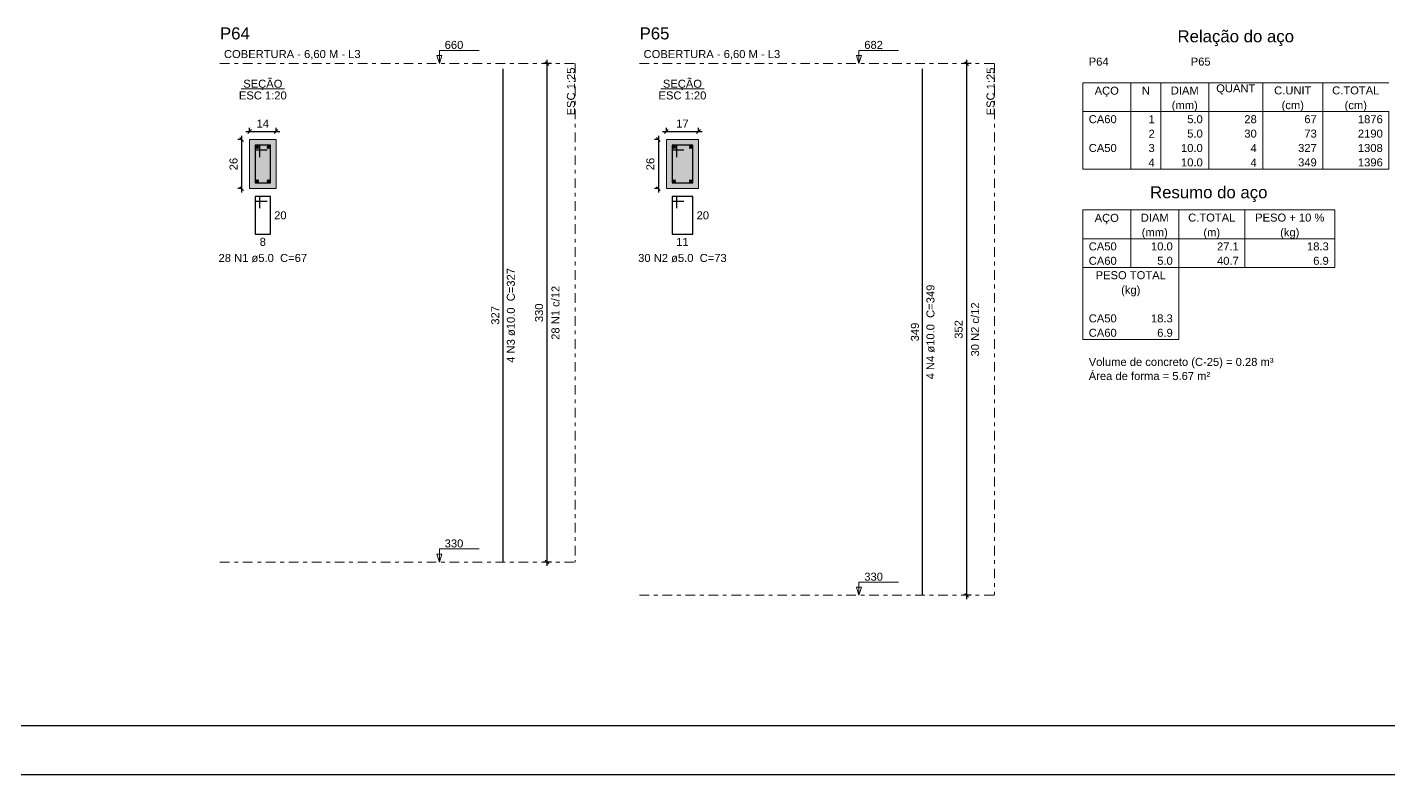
# Model space of a CAD drawing. Header units: millimetres. Extents: x -34 to 951, y -76 to 463.
# Drawn here: x 436.6 to 472.64, y -76.32 to -56.53 of the extents above; entities that cross this region are included whole.
import ezdxf

# ---------------------------------------------------------------- set-up
doc = ezdxf.new("R2010")
doc.units = ezdxf.units.MM
doc.header["$MEASUREMENT"] = 0
doc.linetypes.add('DASHDOT', pattern=[2.54, 1.27, -0.635, 0, -0.635])
doc.linetypes.add('NULL', pattern=[0])
for name, color, linetype, lineweight in [('Descrição da armadura', 7, 'Continuous', 0), ('DT-Barras na forma', 7, 'Continuous', 30), ('DT-Barras no corte', 5, 'Continuous', 5), ('DT-Barras rebatidas', 7, 'Continuous', 30), ('DT-Cotas', 7, 'Continuous', 5), ('DT-Forma', 5, 'Continuous', 5), ('DT-Hachura seção pilares', 252, 'Continuous', 5), ('DT-Pontilhado', 7, 'DASHDOT', 5), ('DT-Relação do aço', 7, 'Continuous', 5), ('DT-Textos', 7, 'Continuous', 5), ('DT-Título', 7, 'Continuous', 20), ('Textos armaduras', 7, 'Continuous', 0)]:
    doc.layers.add(name, color=color, linetype=linetype, lineweight=lineweight)
doc.styles.add('Arial', font='arial.ttf')
doc.dimstyles.new('UM_20.000000', dxfattribs={"dimtxt": 0.18, "dimasz": 0.1, "dimexe": 0.1, "dimexo": 0.2, "dimgap": 0, "dimtad": 1, "dimtih": 1, "dimtoh": 1, "dimdec": 1, "dimlfac": 20, "dimzin": 0, "dimdsep": 46, "dimtxsty": 'Standard', "dimcen": 0.09, "dimdle": 0.1, "dimadec": 1, "dimazin": 2, "dimtfac": 1, "dimtdec": 4, "dimtofl": 0, "dimtmove": 0, "dimatfit": 3, "dimfxl": 1, "dimtolj": 1, "dimarcsym": 0})
doc.dimstyles.new('UM_25.000000', dxfattribs={"dimtxt": 0.18, "dimasz": 0.1, "dimexe": 0.1, "dimexo": 0.2, "dimgap": 0, "dimtad": 1, "dimtih": 1, "dimtoh": 1, "dimdec": 1, "dimlfac": 25, "dimzin": 0, "dimdsep": 46, "dimtxsty": 'Standard', "dimcen": 0.09, "dimdle": 0.1, "dimadec": 1, "dimazin": 2, "dimtfac": 1, "dimtdec": 4, "dimtofl": 0, "dimtmove": 0, "dimatfit": 3, "dimfxl": 1, "dimtolj": 1, "dimarcsym": 0})

# ---------------------------------------------------------------- blocks, each defined once
blk = doc.blocks.new('_Oblique')
at = {"color": 0, "linetype": 'ByBlock', "lineweight": -2}
blk.add_line((-0.5, -0.5), (0.5, 0.5), dxfattribs=at)
blk = doc.blocks.new('*D694')
at = {"layer": 'Defpoints', "color": 0, "transparency": 16777216}
for p in [(442.483, -59.503), (442.271, -60.803), (442.483, -60.803)]:
    blk.add_point(p, dxfattribs=at)
at = {"layer": 'DT-Cotas', "color": 0, "lineweight": -2, "transparency": 16777216}
for p, q in [((442.271, -59.403), (442.271, -60.903)), ((442.283, -59.503), (442.171, -59.503)), ((442.283, -60.803), (442.171, -60.803))]:
    blk.add_line(p, q, dxfattribs=at)
at = {"layer": 'DT-Cotas', "color": 0, "lineweight": -2, "transparency": 16777216, "xscale": 0.1, "yscale": 0.1, "zscale": 0.1}
for p, rotation in [((442.271, -59.503), 90), ((442.271, -60.803), 270)]:
    blk.add_blockref('_Oblique', p, dxfattribs=dict(at, rotation=rotation))
at = {"layer": 'DT-Cotas', "color": 7, "transparency": 16777216, "insert": (442.059, -60.153), "char_height": 0.2118, "attachment_point": 5, "rotation": 90, "style": 'Arial'}
blk.add_mtext('\\A1;26', dxfattribs=at)
blk = doc.blocks.new('*D695')
at = {"layer": 'Defpoints', "color": 0, "transparency": 16777216}
for p in [(443.183, -59.291), (442.483, -59.503), (443.183, -59.503)]:
    blk.add_point(p, dxfattribs=at)
at = {"layer": 'DT-Cotas', "color": 0, "lineweight": -2, "transparency": 16777216}
for p, q in [((442.383, -59.291), (443.283, -59.291)), ((442.483, -59.303), (442.483, -59.191)), ((443.183, -59.303), (443.183, -59.191))]:
    blk.add_line(p, q, dxfattribs=at)
at = {"layer": 'DT-Cotas', "color": 0, "lineweight": -2, "transparency": 16777216, "xscale": 0.1, "yscale": 0.1, "zscale": 0.1, "rotation": 180}
blk.add_blockref('_Oblique', (442.483, -59.291), dxfattribs=at)
at = {"layer": 'DT-Cotas', "color": 0, "lineweight": -2, "transparency": 16777216, "xscale": 0.1, "yscale": 0.1, "zscale": 0.1}
blk.add_blockref('_Oblique', (443.183, -59.291), dxfattribs=at)
at = {"layer": 'DT-Cotas', "color": 7, "transparency": 16777216, "insert": (442.833, -59.079), "char_height": 0.2118, "attachment_point": 5, "rotation": 0.0057, "style": 'Arial'}
blk.add_mtext('\\A1;14', dxfattribs=at)
blk = doc.blocks.new('*D696')
at = {"layer": 'Defpoints', "color": 0, "transparency": 16777216}
for p in [(450.357, -57.491), (450.675, -57.491), (450.675, -70.691)]:
    blk.add_point(p, dxfattribs=at)
at = {"layer": 'DT-Cotas', "color": 0, "lineweight": -2, "transparency": 16777216}
for p, q in [((450.475, -57.491), (450.257, -57.491)), ((450.357, -70.791), (450.357, -57.391)), ((450.475, -70.691), (450.257, -70.691))]:
    blk.add_line(p, q, dxfattribs=at)
at = {"layer": 'DT-Cotas', "color": 0, "lineweight": -2, "transparency": 16777216, "xscale": 0.1, "yscale": 0.1, "zscale": 0.1}
for p, rotation in [((450.357, -57.491), 90), ((450.357, -70.691), 270)]:
    blk.add_blockref('_Oblique', p, dxfattribs=dict(at, rotation=rotation))
at = {"layer": 'DT-Cotas', "color": 7, "transparency": 16777216, "insert": (450.146, -64.091), "char_height": 0.2118, "attachment_point": 5, "rotation": 90, "style": 'Arial'}
blk.add_mtext('\\A1;330', dxfattribs=at)
blk = doc.blocks.new('*D697')
at = {"layer": 'Defpoints', "color": 0, "transparency": 16777216}
for p in [(453.516, -59.503), (453.304, -60.803), (453.516, -60.803)]:
    blk.add_point(p, dxfattribs=at)
at = {"layer": 'DT-Cotas', "color": 0, "lineweight": -2, "transparency": 16777216}
for p, q in [((453.304, -59.403), (453.304, -60.903)), ((453.316, -59.503), (453.204, -59.503)), ((453.316, -60.803), (453.204, -60.803))]:
    blk.add_line(p, q, dxfattribs=at)
at = {"layer": 'DT-Cotas', "color": 0, "lineweight": -2, "transparency": 16777216, "xscale": 0.1, "yscale": 0.1, "zscale": 0.1}
for p, rotation in [((453.304, -59.503), 90), ((453.304, -60.803), 270)]:
    blk.add_blockref('_Oblique', p, dxfattribs=dict(at, rotation=rotation))
at = {"layer": 'DT-Cotas', "color": 7, "transparency": 16777216, "insert": (453.092, -60.153), "char_height": 0.2118, "attachment_point": 5, "rotation": 90, "style": 'Arial'}
blk.add_mtext('\\A1;26', dxfattribs=at)
blk = doc.blocks.new('*D698')
at = {"layer": 'Defpoints', "color": 0, "transparency": 16777216}
for p in [(454.366, -59.291), (453.516, -59.503), (454.366, -59.503)]:
    blk.add_point(p, dxfattribs=at)
at = {"layer": 'DT-Cotas', "color": 0, "lineweight": -2, "transparency": 16777216}
for p, q in [((453.416, -59.291), (454.466, -59.291)), ((453.516, -59.303), (453.516, -59.191)), ((454.366, -59.303), (454.366, -59.191))]:
    blk.add_line(p, q, dxfattribs=at)
at = {"layer": 'DT-Cotas', "color": 0, "lineweight": -2, "transparency": 16777216, "xscale": 0.1, "yscale": 0.1, "zscale": 0.1, "rotation": 180}
blk.add_blockref('_Oblique', (453.516, -59.291), dxfattribs=at)
at = {"layer": 'DT-Cotas', "color": 0, "lineweight": -2, "transparency": 16777216, "xscale": 0.1, "yscale": 0.1, "zscale": 0.1}
blk.add_blockref('_Oblique', (454.366, -59.291), dxfattribs=at)
at = {"layer": 'DT-Cotas', "color": 7, "transparency": 16777216, "insert": (453.941, -59.079), "char_height": 0.2118, "attachment_point": 5, "rotation": 0.0057, "style": 'Arial'}
blk.add_mtext('\\A1;17', dxfattribs=at)
blk = doc.blocks.new('*D699')
at = {"layer": 'Defpoints', "color": 0, "transparency": 16777216}
for p in [(461.466, -57.491), (461.783, -57.491), (461.783, -71.571)]:
    blk.add_point(p, dxfattribs=at)
at = {"layer": 'DT-Cotas', "color": 0, "lineweight": -2, "transparency": 16777216}
for p, q in [((461.583, -57.491), (461.366, -57.491)), ((461.466, -71.671), (461.466, -57.391)), ((461.583, -71.571), (461.366, -71.571))]:
    blk.add_line(p, q, dxfattribs=at)
at = {"layer": 'DT-Cotas', "color": 0, "lineweight": -2, "transparency": 16777216, "xscale": 0.1, "yscale": 0.1, "zscale": 0.1}
for p, rotation in [((461.466, -57.491), 90), ((461.466, -71.571), 270)]:
    blk.add_blockref('_Oblique', p, dxfattribs=dict(at, rotation=rotation))
at = {"layer": 'DT-Cotas', "color": 7, "transparency": 16777216, "insert": (461.254, -64.531), "char_height": 0.2118, "attachment_point": 5, "rotation": 90, "style": 'Arial'}
blk.add_mtext('\\A1;352', dxfattribs=at)

msp = doc.modelspace()

# ---------------------------------------------------------------- hatches: boundary and pattern name
at = {"layer": 'DT-Hachura seção pilares', "linetype": 'Continuous'}
for points in [[(442.4828, -60.8031), (442.4828, -60.8031), (443.1828, -60.8031), (443.1828, -59.5031), (442.4828, -59.5031), (442.4828, -60.8031)], [(453.516, -60.8031), (453.516, -60.8031), (454.366, -60.8031), (454.366, -59.5031), (453.516, -59.5031), (453.516, -60.8031)]]:
    msp.add_hatch(color=252, dxfattribs=at).paths.add_polyline_path(points)

# ---------------------------------------------------------------- linework, layer by layer
at = {"color": 7}
for p, q in [((500.134, -75.0225), (385.834, -75.0225)), ((502.434, -76.3225), (383.534, -76.3225))]:
    msp.add_line(p, q, dxfattribs=at)
at = {"layer": 'DT-Barras na forma'}
for points in [[(442.7578, -59.9656), (442.7578, -59.6531), (442.6328, -59.6531), (442.6328, -60.6531), (443.0328, -60.6531), (443.0328, -59.6531), (442.6328, -59.6531), (442.6328, -59.7781), (442.9453, -59.7781)], [(453.791, -59.9656), (453.791, -59.6531), (453.666, -59.6531), (453.666, -60.6531), (454.216, -60.6531), (454.216, -59.6531), (453.666, -59.6531), (453.666, -59.7781), (453.9785, -59.7781)]]:
    msp.add_lwpolyline(points, dxfattribs=at)
at = {"layer": 'DT-Barras no corte'}
for p, q in [((442.6453, -59.7406), (442.7203, -59.6656)), ((442.6453, -59.6656), (442.7203, -59.7406)), ((442.9453, -59.7406), (443.0203, -59.6656)), ((442.9453, -59.6656), (443.0203, -59.7406)), ((453.6785, -59.7406), (453.7535, -59.6656)), ((453.6785, -59.6656), (453.7535, -59.7406)), ((454.1285, -59.7406), (454.2035, -59.6656)), ((454.1285, -59.6656), (454.2035, -59.7406)), ((442.6453, -60.6406), (442.7203, -60.5656)), ((442.6453, -60.5656), (442.7203, -60.6406)), ((442.9453, -60.6406), (443.0203, -60.5656)), ((442.9453, -60.5656), (443.0203, -60.6406)), ((453.6785, -60.6406), (453.7535, -60.5656)), ((453.6785, -60.5656), (453.7535, -60.6406)), ((454.1285, -60.6406), (454.2035, -60.5656)), ((454.1285, -60.5656), (454.2035, -60.6406))]:
    msp.add_line(p, q, dxfattribs=at)
for centre in [(442.6828, -59.7031), (442.9828, -59.7031), (453.716, -59.7031), (454.166, -59.7031), (442.6828, -60.6031), (442.9828, -60.6031), (453.716, -60.6031), (454.166, -60.6031)]:
    msp.add_circle(centre, 0.0375, dxfattribs=at)
at = {"layer": 'DT-Barras rebatidas'}
for points in [[(449.1925, -70.691), (449.1925, -57.627)], [(460.3007, -71.571), (460.3007, -57.627)], [(442.7578, -61.3215), (442.7578, -61.009), (442.6328, -61.009), (442.6328, -62.009), (443.0328, -62.009), (443.0328, -61.009), (442.6328, -61.009), (442.6328, -61.134), (442.9453, -61.134)], [(453.791, -61.3215), (453.791, -61.009), (453.666, -61.009), (453.666, -62.009), (454.216, -62.009), (454.216, -61.009), (453.666, -61.009), (453.666, -61.134), (453.9785, -61.134)]]:
    msp.add_lwpolyline(points, dxfattribs=at)
at = {"layer": 'DT-Forma'}
for points in [[(442.4828, -60.8031), (443.1828, -60.8031), (443.1828, -59.5031), (442.4828, -59.5031), (442.4828, -60.8031)], [(453.516, -60.8031), (454.366, -60.8031), (454.366, -59.5031), (453.516, -59.5031), (453.516, -60.8031)]]:
    msp.add_lwpolyline(points, close=True, dxfattribs=at)
at = {"layer": 'DT-Pontilhado', "ltscale": 0.2}
for p, q in [((441.6991, -57.491), (451.0987, -57.491)), ((451.0987, -57.491), (451.0987, -70.691)), ((452.8073, -57.491), (462.2069, -57.491)), ((462.2069, -57.491), (462.2069, -71.571)), ((441.6991, -70.691), (451.0987, -70.691)), ((452.8073, -71.571), (462.2069, -71.571))]:
    msp.add_line(p, q, dxfattribs=at)
at = {"layer": 'DT-Relação do aço', "linetype": 'Continuous'}
for p, q in [((464.5387, -57.9993), (472.64, -57.9993)), ((464.5387, -57.9993), (464.5387, -58.7618)), ((465.8095, -57.9993), (465.8095, -58.7618)), ((466.6037, -57.9993), (466.6037, -58.7618)), ((467.8745, -57.9993), (467.8745, -58.7618)), ((469.3042, -57.9993), (469.3042, -58.7618)), ((470.8927, -57.9993), (470.8927, -58.7618)), ((464.5387, -58.7618), (472.64, -58.7618)), ((464.5387, -58.7618), (464.5387, -60.2867)), ((465.8095, -58.7618), (465.8095, -60.2867)), ((466.6037, -58.7618), (466.6037, -60.2867)), ((467.8745, -58.7618), (467.8745, -60.2867)), ((469.3042, -58.7618), (469.3042, -60.2867)), ((470.8927, -58.7618), (470.8927, -60.2867)), ((472.64, -58.7618), (472.64, -60.2867)), ((464.5387, -60.2867), (472.64, -60.2867)), ((464.5387, -61.3669), (471.2104, -61.3669)), ((464.5387, -61.3669), (464.5387, -62.1294)), ((465.8095, -61.3669), (465.8095, -62.1294)), ((467.0803, -61.3669), (467.0803, -62.1294)), ((468.8276, -61.3669), (468.8276, -62.1294)), ((471.2104, -61.3669), (471.2104, -62.1294)), ((464.5387, -62.1294), (471.2104, -62.1294)), ((464.5387, -62.1294), (464.5387, -62.8919)), ((465.8095, -62.1294), (465.8095, -62.8919)), ((467.0803, -62.1294), (467.0803, -62.8919)), ((468.8276, -62.1294), (468.8276, -62.8919)), ((471.2104, -62.1294), (471.2104, -62.8919)), ((464.5387, -62.8919), (471.2104, -62.8919)), ((464.5387, -62.8919), (464.5387, -64.0356)), ((467.0803, -62.8919), (467.0803, -64.0356)), ((464.5387, -64.0356), (464.5387, -64.7981)), ((467.0803, -64.0356), (467.0803, -64.7981)), ((464.5387, -64.7981), (467.0803, -64.7981))]:
    msp.add_line(p, q, dxfattribs=at)
at = {"layer": 'DT-Textos'}
for p, q in [((442.2606, -58.1581), (443.405, -58.1581)), ((453.3688, -58.1581), (454.5132, -58.1581))]:
    msp.add_line(p, q, dxfattribs=at)
for points in [[(447.5071, -57.491), (447.5706, -57.2792), (447.4435, -57.2792), (447.5071, -57.491), (447.5071, -57.141), (448.5571, -57.141)], [(458.6153, -57.491), (458.6789, -57.2792), (458.5518, -57.2792), (458.6153, -57.491), (458.6153, -57.141), (459.6653, -57.141)], [(447.5071, -70.691), (447.5706, -70.4792), (447.4435, -70.4792), (447.5071, -70.691), (447.5071, -70.341), (448.5571, -70.341)], [(458.6153, -71.571), (458.6789, -71.3592), (458.5518, -71.3592), (458.6153, -71.571), (458.6153, -71.221), (459.6653, -71.221)]]:
    msp.add_lwpolyline(points, dxfattribs=at)

# ---------------------------------------------------------------- texts
at = {"layer": 'Descrição da armadura', "linetype": 'NULL', "char_height": 0.2118, "width": 4.686721, "attachment_point": 8, "line_spacing_factor": 0.9, "style": 'Arial'}
for s, insert in [('28 N1 ø5.0  C=67', (442.8331, -62.75)), ('30 N2 ø5.0  C=73', (453.9413, -62.75))]:
    msp.add_mtext(s, dxfattribs=dict(at, insert=insert))
at = {"layer": 'Descrição da armadura', "linetype": 'NULL', "char_height": 0.2118, "attachment_point": 8, "rotation": 90.00021, "line_spacing_factor": 0.9, "style": 'Arial'}
for s, insert, width in [('4 N3 ø10.0  C=327', (449.5102, -64.1589), 5.015721), ('28 N1 c/12', (450.6891, -64.091), 2.90156), ('4 N4 ø10.0  C=349', (460.6185, -64.5989), 5.015721), ('30 N2 c/12', (461.7973, -64.531), 2.90156)]:
    msp.add_mtext(s, dxfattribs=dict(at, insert=insert, width=width))
at = {"layer": 'DT-Relação do aço', "color": 7, "linetype": 'NULL', "line_spacing_factor": 0.9, "style": 'Arial'}
for s, insert, char_height, width, attachment_point in [('Relação do aço', (468.5894, -57.025), 0.3177, 6.167545, 8), ('P64', (464.6975, -57.5481), 0.2118, 1.052866, 7), ('P65', (467.398, -57.5481), 0.2118, 1.052866, 7), ('AÇO', (465.1741, -58.3805), 0.2118, 1.282746, 8), ('N', (466.2066, -58.3106), 0.2118, 0.427474, 8), ('DIAM', (467.2391, -58.3106), 0.2118, 1.479694, 8), ('QUANT', (468.5894, -58.3106), 0.2118, 2.07183, 8), ('C.UNIT', (470.0984, -58.3106), 0.2118, 1.97271, 8), ('C.TOTAL', (471.7664, -58.3106), 0.2118, 2.499305, 8), ('(mm)', (467.2391, -58.7618), 0.2118, 1.379929, 8), ('(cm)', (470.0984, -58.7618), 0.2118, 1.18298, 8), ('(cm)', (471.7664, -58.7618), 0.2118, 1.18298, 8), ('CA60', (464.6975, -59.0731), 0.2118, 1.48034, 7), ('1', (466.4449, -59.0731), 0.2118, 0.329, 9), ('5.0', (467.7157, -59.0731), 0.2118, 0.822339, 9), ('28', (469.1453, -59.0731), 0.2118, 0.658001, 9), ('67', (470.7338, -59.0731), 0.2118, 0.658001, 9), ('1876', (472.4812, -59.0731), 0.2118, 1.316001, 9), ('2', (466.4449, -59.4543), 0.2118, 0.329, 9), ('5.0', (467.7157, -59.4543), 0.2118, 0.822339, 9), ('30', (469.1453, -59.4543), 0.2118, 0.658001, 9), ('73', (470.7338, -59.4543), 0.2118, 0.658001, 9), ('2190', (472.4812, -59.4543), 0.2118, 1.316001, 9), ('CA50', (464.6975, -59.8356), 0.2118, 1.48034, 7), ('3', (466.4449, -59.8356), 0.2118, 0.329, 9), ('10.0', (467.7157, -59.8356), 0.2118, 1.15134, 9), ('4', (469.1453, -59.8356), 0.2118, 0.329, 9), ('327', (470.7338, -59.8356), 0.2118, 0.987001, 9), ('1308', (472.4812, -59.8356), 0.2118, 1.316001, 9), ('4', (466.4449, -60.2168), 0.2118, 0.329, 9), ('10.0', (467.7157, -60.2168), 0.2118, 1.15134, 9), ('4', (469.1453, -60.2168), 0.2118, 0.329, 9), ('349', (470.7338, -60.2168), 0.2118, 0.987001, 9), ('1396', (472.4812, -60.2168), 0.2118, 1.316001, 9), ('Resumo do aço', (467.8745, -61.1551), 0.3177, 6.216459, 8), ('AÇO', (465.1741, -61.7481), 0.2118, 1.282746, 8), ('DIAM', (466.4449, -61.6782), 0.2118, 1.479694, 8), ('C.TOTAL', (467.954, -61.6782), 0.2118, 2.499305, 8), ('PESO + 10 %', (470.019, -61.6782), 0.2118, 3.667756, 8), ('(mm)', (466.4449, -62.1294), 0.2118, 1.379929, 8), ('(m)', (467.954, -62.1294), 0.2118, 0.886912, 8), ('(kg)', (470.019, -62.1294), 0.2118, 1.018965, 8), ('CA50', (464.6975, -62.4407), 0.2118, 1.48034, 7), ('10.0', (466.9214, -62.4407), 0.2118, 1.15134, 9), ('27.1', (468.6688, -62.4407), 0.2118, 1.15134, 9), ('18.3', (471.0515, -62.4407), 0.2118, 1.15134, 9), ('CA60', (464.6975, -62.822), 0.2118, 1.48034, 7), ('5.0', (466.9214, -62.822), 0.2118, 0.822339, 9), ('40.7', (468.6688, -62.822), 0.2118, 1.15134, 9), ('6.9', (471.0515, -62.822), 0.2118, 0.822339, 9), ('PESO TOTAL', (465.8095, -63.2032), 0.2118, 3.716832, 8), ('(kg)', (465.8095, -63.6543), 0.2118, 1.018965, 8), ('CA50', (464.6975, -64.3469), 0.2118, 1.48034, 7), ('18.3', (466.9214, -64.3469), 0.2118, 1.15134, 9), ('CA60', (464.6975, -64.7282), 0.2118, 1.48034, 7), ('6.9', (466.9214, -64.7282), 0.2118, 0.822339, 9), ('Volume de concreto (C-25) = 0.28 m³', (464.6975, -65.5605), 0.2118, 9.782835, 7), ('Área de forma = 5.67 m²', (464.6975, -65.8719), 0.2118, 6.428582, 7)]:
    msp.add_mtext(s, dxfattribs=dict(at, insert=insert, char_height=char_height, width=width, attachment_point=attachment_point))
at = {"layer": 'DT-Textos', "linetype": 'NULL', "char_height": 0.2118, "line_spacing_factor": 0.798, "style": 'Arial'}
for s, insert, width, attachment_point in [('660', (447.6471, -57.106), 0.987001, 7), ('682', (458.7553, -57.106), 0.987001, 7), ('COBERTURA - 6,60 M - L3', (441.8051, -57.385), 7.234455, 7), ('COBERTURA - 6,60 M - L3', (452.9133, -57.385), 7.234455, 7), ('SEÇÃO', (442.8331, -58.1959), 2.072476, 8), ('SEÇÃO', (453.9413, -58.1959), 2.072476, 8), ('ESC 1:20', (442.8331, -58.444), 2.532883, 8), ('ESC 1:20', (453.9413, -58.444), 2.532883, 8), ('330', (447.6471, -70.306), 0.987001, 7), ('330', (458.7553, -71.186), 0.987001, 7)]:
    msp.add_mtext(s, dxfattribs=dict(at, insert=insert, width=width, attachment_point=attachment_point))
at = {"layer": 'DT-Textos', "linetype": 'NULL', "char_height": 0.2118, "width": 2.532883, "attachment_point": 9, "rotation": 90.00021, "line_spacing_factor": 0.798, "style": 'Arial'}
for insert in [(451.0982, -57.5969), (462.2065, -57.5969)]:
    msp.add_mtext('ESC 1:25', dxfattribs=dict(at, insert=insert))
at = {"layer": 'DT-Título', "linetype": 'NULL', "char_height": 0.3177, "width": 1.579298, "attachment_point": 7, "line_spacing_factor": 0.798, "style": 'Arial'}
for s, insert in [('P64', (441.6991, -56.856)), ('P65', (452.8073, -56.856))]:
    msp.add_mtext(s, dxfattribs=dict(at, insert=insert))
at = {"layer": 'Textos armaduras', "linetype": 'NULL', "char_height": 0.2118, "line_spacing_factor": 0.9, "style": 'Arial'}
for s, insert, width, attachment_point in [('20', (443.1328, -61.4031), 1.058001, 1), ('20', (454.316, -61.4031), 1.058001, 1), ('8', (442.8328, -62.1062), 0.729, 2), ('11', (453.941, -62.1062), 1.058001, 2)]:
    msp.add_mtext(s, dxfattribs=dict(at, insert=insert, width=width, attachment_point=attachment_point))
at = {"layer": 'Textos armaduras', "linetype": 'NULL', "char_height": 0.2118, "width": 1.387001, "attachment_point": 8, "rotation": 90.00021, "line_spacing_factor": 0.9, "style": 'Arial'}
for s, insert in [('327', (449.0952, -64.159)), ('349', (460.2034, -64.599))]:
    msp.add_mtext(s, dxfattribs=dict(at, insert=insert))

# ---------------------------------------------------------------- dimensions: what is measured, and where the dimension line sits
at = {"layer": 'DT-Cotas'}
for base, p1, p2, dimstyle, override, picture, middle in [((450.3574, -57.491), (450.6751, -70.691), (450.6751, -57.491), 'UM_25.000000', {"dimtxt": 0.2118, "dimasz": 0.1, "dimexe": 0.1, "dimexo": 0.2, "dimtad": 1, "dimtih": 0, "dimtoh": 0, "dimdec": 1, "dimlfac": 25, "dimzin": 8, "dimtxsty": 'Arial', "dimblk": 'Oblique', "dimblk1": 'Oblique', "dimblk2": 'Oblique', "dimsah": 1, "dimdle": 0.1, "dimse1": 0, "dimse2": 0, "dimclrt": 7, "dimadec": 1, "dimazin": 3, "dimtmove": 2, "dimldrblk": 'Oblique'}, '*D696', (450.1456, -64.091)), ((461.4656, -57.491), (461.7833, -71.571), (461.7833, -57.491), 'UM_25.000000', {"dimtxt": 0.2118, "dimasz": 0.1, "dimexe": 0.1, "dimexo": 0.2, "dimtad": 1, "dimtih": 0, "dimtoh": 0, "dimdec": 1, "dimlfac": 25, "dimzin": 8, "dimtxsty": 'Arial', "dimblk": 'Oblique', "dimblk1": 'Oblique', "dimblk2": 'Oblique', "dimsah": 1, "dimdle": 0.1, "dimse1": 0, "dimse2": 0, "dimclrt": 7, "dimadec": 1, "dimazin": 3, "dimtmove": 2, "dimldrblk": 'Oblique'}, '*D699', (461.2538, -64.531)), ((442.271, -60.8031), (442.4828, -59.5031), (442.4828, -60.8031), 'UM_20.000000', {"dimtxt": 0.2118, "dimasz": 0.1, "dimexe": 0.1, "dimexo": 0.2, "dimtad": 1, "dimtih": 0, "dimtoh": 0, "dimdec": 1, "dimlfac": 20, "dimzin": 8, "dimtxsty": 'Arial', "dimblk": 'Oblique', "dimblk1": 'Oblique', "dimblk2": 'Oblique', "dimsah": 1, "dimdle": 0.1, "dimse1": 0, "dimse2": 0, "dimclrt": 7, "dimadec": 1, "dimazin": 3, "dimtmove": 2, "dimldrblk": 'Oblique'}, '*D694', (442.0592, -60.1531)), ((453.3042, -60.8031), (453.516, -59.5031), (453.516, -60.8031), 'UM_20.000000', {"dimtxt": 0.2118, "dimasz": 0.1, "dimexe": 0.1, "dimexo": 0.2, "dimtad": 1, "dimtih": 0, "dimtoh": 0, "dimdec": 1, "dimlfac": 20, "dimzin": 8, "dimtxsty": 'Arial', "dimblk": 'Oblique', "dimblk1": 'Oblique', "dimblk2": 'Oblique', "dimsah": 1, "dimdle": 0.1, "dimse1": 0, "dimse2": 0, "dimclrt": 7, "dimadec": 1, "dimazin": 3, "dimtmove": 2, "dimldrblk": 'Oblique'}, '*D697', (453.0924, -60.1531))]:
    dim = msp.add_linear_dim(base=base, p1=p1, p2=p2, angle=90, dimstyle=dimstyle, override=override, dxfattribs=at)
    dim.commit()
    dim.dimension.update_dxf_attribs({"geometry": picture, "text_midpoint": middle, "dimtype": 160, "text_rotation": 90})
for base, p1, p2, picture, middle in [((443.1828, -59.2913), (442.4828, -59.5031), (443.1828, -59.5031), '*D695', (442.8328, -59.0795)), ((454.366, -59.2913), (453.516, -59.5031), (454.366, -59.5031), '*D698', (453.941, -59.0795))]:
    dim = msp.add_linear_dim(base=base, p1=p1, p2=p2, dimstyle='UM_20.000000', override={"dimtxt": 0.2118, "dimasz": 0.1, "dimexe": 0.1, "dimexo": 0.2, "dimtad": 1, "dimtih": 0, "dimtoh": 0, "dimdec": 1, "dimlfac": 20, "dimzin": 8, "dimtxsty": 'Arial', "dimblk": 'Oblique', "dimblk1": 'Oblique', "dimblk2": 'Oblique', "dimsah": 1, "dimdle": 0.1, "dimse1": 0, "dimse2": 0, "dimclrt": 7, "dimadec": 1, "dimazin": 3, "dimtmove": 2, "dimldrblk": 'Oblique'}, dxfattribs=at)
    dim.commit()
    dim.dimension.update_dxf_attribs({"geometry": picture, "text_midpoint": middle, "dimtype": 160, "text_rotation": 0.00573})

doc.saveas('drawing.dxf')
